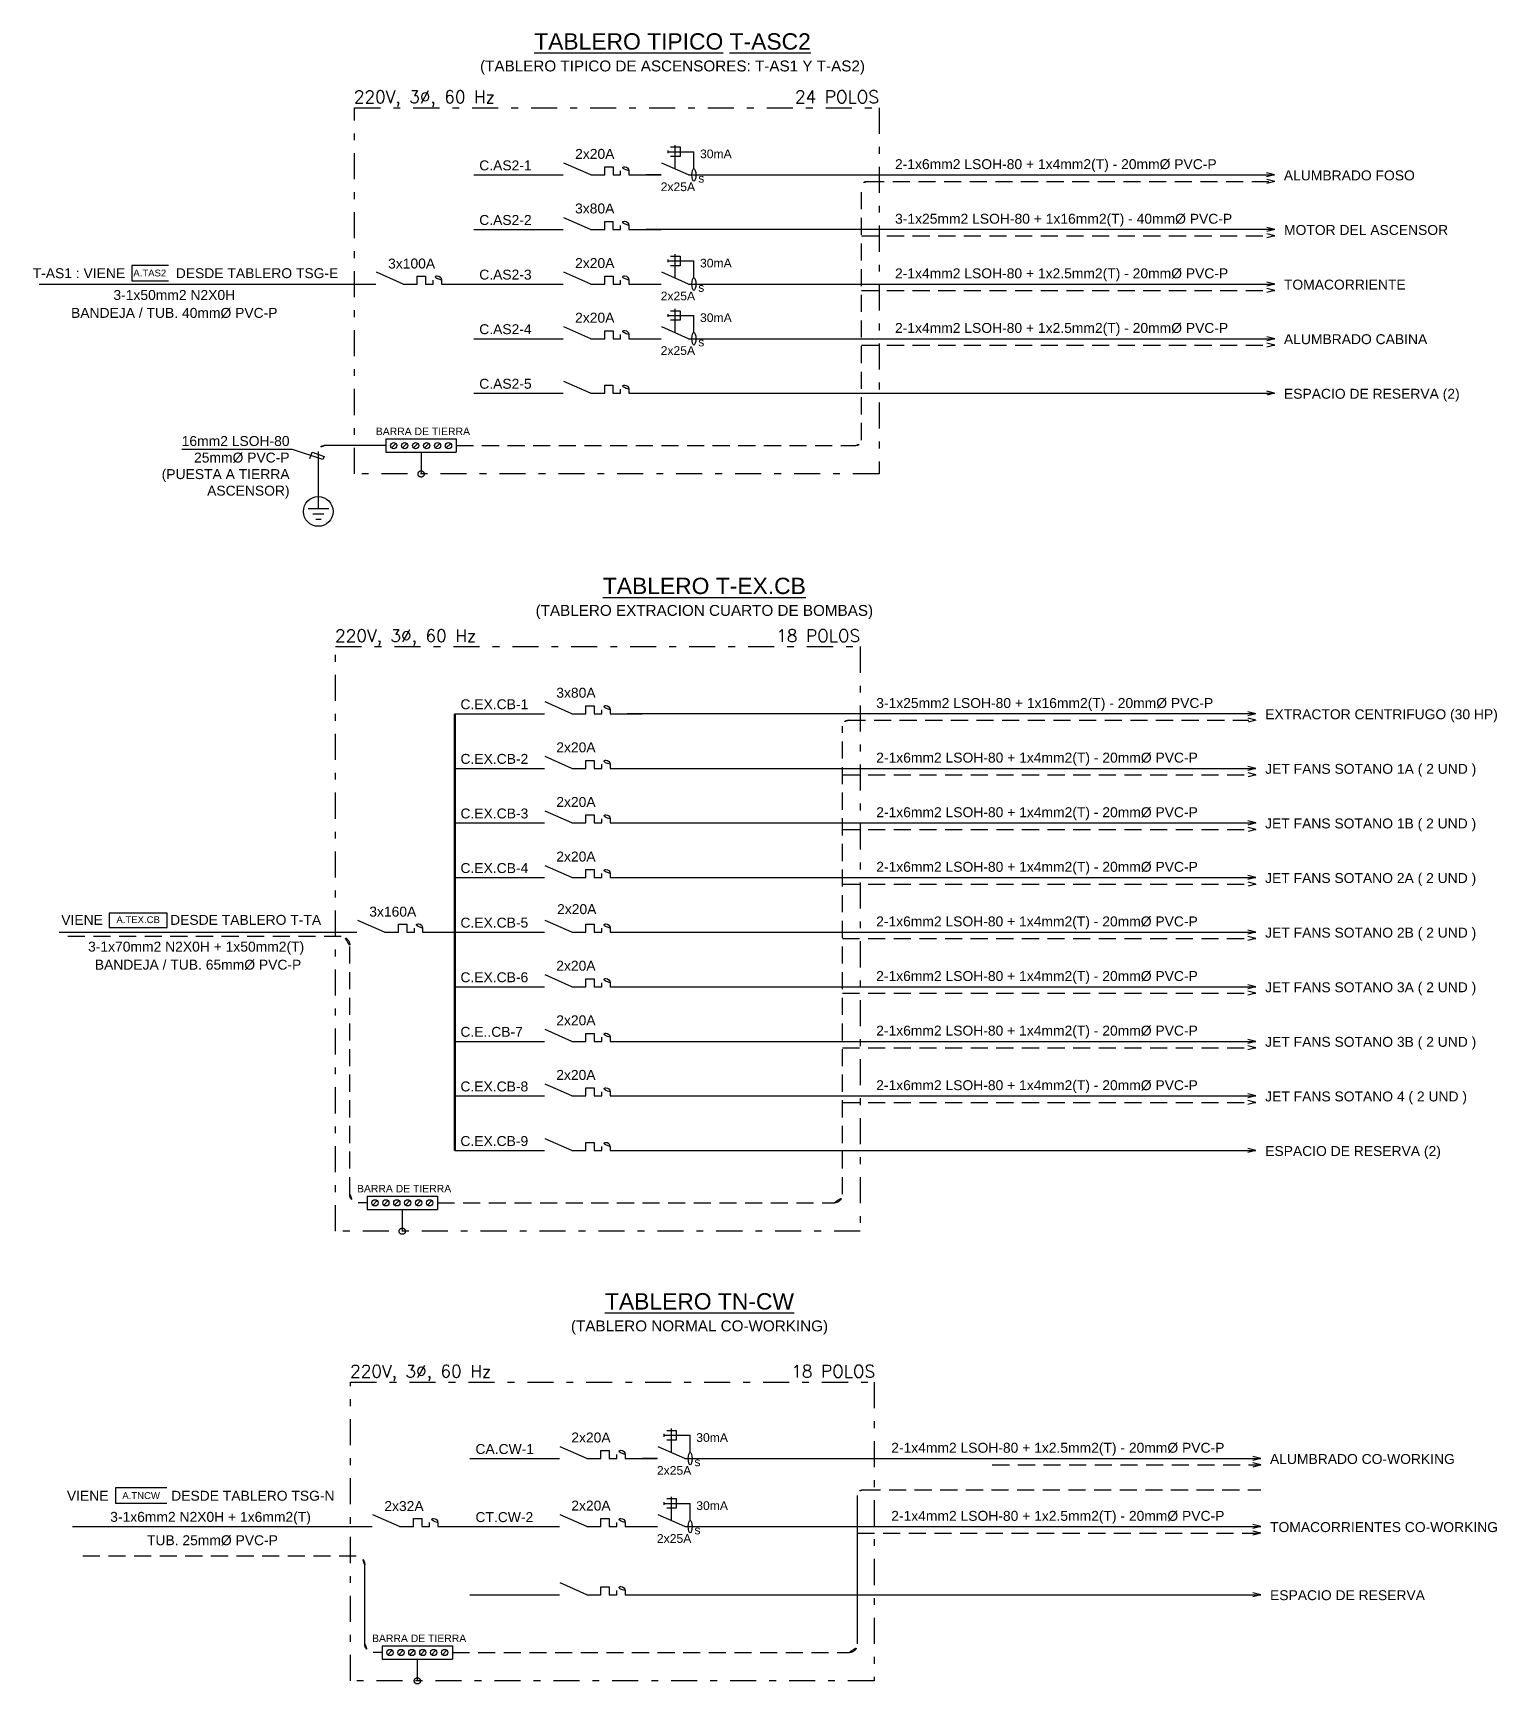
# Model space of a CAD drawing. Header units: millimetres. Extents: x 3435921466 to 3435921548, y 3277630854 to 3277630972.
# Drawn here: x 3435921520.86 to 3435921542.28, y 3277630919.5 to 3277630943.65 of the extents above; entities that cross this region are included whole.
import ezdxf
from ezdxf.enums import TextEntityAlignment as Align

# ---------------------------------------------------------------- set-up
doc = ezdxf.new("R2010")
doc.units = ezdxf.units.MM
for name, pattern in [('DASHDOT', [25.4, 12.7, -6.35, 0, -6.35]), ('HIDDEN', [0.375, 0.25, -0.125]), ('JIS_09_08', [10.75, 8, -0.55, 0.55, -0.55, 0.55, -0.55])]:
    doc.linetypes.add(name, pattern=pattern)
for name, color, linetype in [('0-T', 7, 'Continuous'), ('0-TEXTOS', 7, 'Continuous'), ('IE-Diagrama', 7, 'Continuous'), ('IE-TIERRA', 3, 'JIS_09_08'), ('TRAZOS', 7, 'Continuous'), ('X-TIT', 6, 'Continuous')]:
    doc.layers.add(name, color=color, linetype=linetype)
doc.layers.add('03', color=9, linetype='Continuous', lineweight=30)
doc.styles.add('GMI', font='romans.shx', dxfattribs={"width": 0.75})
doc.styles.add('TEXT-0.10', font='arial.ttf', dxfattribs={"height": 0.1})
doc.styles.add('TEXT-0.20', font='arial.ttf', dxfattribs={"height": 0.18})

# ---------------------------------------------------------------- blocks, each defined once
blk = doc.blocks.new('CM2')
for p, q in [((0, 0), (-0.431, 0.19)), ((0, 0), (0.227, 0)), ((0.227, 0.129), (0.36, 0.129)), ((0.227, 0.129), (0.36, 0.129)), ((0.227, 0), (0.227, 0.129)), ((0.227, 0), (0.227, 0.129)), ((0.36, 0.129), (0.36, 0)), ((0.36, 0.129), (0.36, 0)), ((0.483, 0), (0.483, 0.066)), ((0.483, 0), (0.483, 0.066)), ((0.616, 0.066), (0.616, 0)), ((0.616, 0.066), (0.616, 0)), ((0.36, 0), (0.483, 0)), ((0.36, 0), (0.483, 0)), ((0.616, 0), (1.136, 0))]:
    blk.add_line(p, q)
at = {"lineweight": 0, "const_width": 0.0175}
for points in [[(-0.375, 0.067), (-0.509, -0.067)], [(-0.375, -0.067), (-0.509, 0.067)]]:
    blk.add_lwpolyline(points, dxfattribs=at)
blk.add_arc((0.549, 0.066), 0.0664, 0, 180)
blk.add_arc((0.549, 0.066), 0.0664, 0, 180)
blk = doc.blocks.new('DIFERE')
blk.add_line((0.111, 0.351), (0.111, 0.396))
at = {"linetype": 'HIDDEN', "ltscale": 0.5}
for p in [(0.111, 0.374), (0.528, 0.102)]:
    blk.add_line(p, (0.528, 0.374), dxfattribs=at)
at = {"color": 0, "linetype": 'HIDDEN', "ltscale": 0.5}
blk.add_line((0.227, 0.095), (0.227, 0.482), dxfattribs=at)
at = {"color": 0}
for q in [(0.012, 0.19), (0.614, 0)]:
    blk.add_line((0.442, 0), q, dxfattribs=at)
blk.add_lwpolyline([(0.15, 0.451), (0.304, 0.451), (0.304, 0.297), (0.15, 0.297)], close=True)
at = {"lineweight": 0, "const_width": 0.0175}
for points in [[(0.067, 0.067), (-0.067, -0.067)], [(0.067, -0.067), (-0.067, 0.067)]]:
    blk.add_lwpolyline(points, dxfattribs=at)
blk.add_ellipse((0.528, 0), major_axis=(0, 0.102), ratio=0.305651)

msp = doc.modelspace()

# ---------------------------------------------------------------- hatches: boundary and pattern name
at = {"layer": 'IE-Diagrama', "linetype": 'DASHDOT', "ltscale": 0.5}
for points in [[(3435921526.582718, 3277630937.203372, 1), (3435921526.491944, 3277630937.203372, 1)], [(3435921526.307307, 3277630926.126473, 1), (3435921526.216532, 3277630926.126473, 1)], [(3435921526.527289, 3277630919.548872, 1), (3435921526.436514, 3277630919.548872, 1)]]:
    msp.add_hatch(color=3, dxfattribs=at).paths.add_polyline_path(points)

# ---------------------------------------------------------------- linework, layer by layer
msp.add_lwpolyline([(3435921521.974364, 3277630930.777299), (3435921521.974364, 3277630930.569541), (3435921522.822604, 3277630930.569541), (3435921522.822604, 3277630930.777299), (3435921521.974364, 3277630930.777299)])
at = {"layer": '0-TEXTOS'}
for points in [[(3435921522.839601, 3277630940.253405), (3435921522.303669, 3277630940.253405), (3435921522.303669, 3277630940.030324), (3435921522.839601, 3277630940.030324)], [(3435921522.818273, 3277630922.370386), (3435921522.065892, 3277630922.370386), (3435921522.065892, 3277630922.147305), (3435921522.818273, 3277630922.147305)]]:
    msp.add_lwpolyline(points, close=True, dxfattribs=at)
at = {"layer": '03'}
for p, q in [((3435921525.185496, 3277630936.691686), (3435921524.884012, 3277630936.691686)), ((3435921525.115362, 3277630936.613278), (3435921524.950873, 3277630936.613278)), ((3435921525.073018, 3277630936.53487), (3435921524.99649, 3277630936.53487))]:
    msp.add_line(p, q, dxfattribs=at)
msp.add_circle((3435921525.033117, 3277630936.654696), 0.217281, dxfattribs=at)
at = {"layer": 'IE-Diagrama'}
for p, q in [((3435921539.02365, 3277630941.577503), (3435921538.906874, 3277630941.607116)), ((3435921527.306231, 3277630941.577503), (3435921528.616087, 3277630941.577503)), ((3435921530.048693, 3277630941.577503), (3435921529.829103, 3277630941.577503)), ((3435921530.450243, 3277630941.577503), (3435921539.02365, 3277630941.577503)), ((3435921539.02365, 3277630941.577503), (3435921538.906874, 3277630941.547891)), ((3435921527.306911, 3277630940.778905), (3435921528.616435, 3277630940.778905)), ((3435921539.02365, 3277630940.778905), (3435921529.828604, 3277630940.778905)), ((3435921539.024164, 3277630940.778905), (3435921538.907387, 3277630940.749292)), ((3435921539.02433, 3277630940.778905), (3435921538.907553, 3277630940.808517)), ((3435921520.948788, 3277630939.980306), (3435921525.874305, 3277630939.980306)), ((3435921527.306911, 3277630939.980306), (3435921528.616435, 3277630939.980306)), ((3435921530.450243, 3277630939.980306), (3435921539.02365, 3277630939.980306)), ((3435921539.024164, 3277630939.980306), (3435921538.907387, 3277630939.950694)), ((3435921539.02433, 3277630939.980306), (3435921538.907553, 3277630940.009918)), ((3435921527.306911, 3277630939.181707), (3435921528.616435, 3277630939.181707)), ((3435921530.450243, 3277630939.181707), (3435921539.02365, 3277630939.181707)), ((3435921539.024164, 3277630939.181707), (3435921538.907387, 3277630939.152095)), ((3435921539.02433, 3277630939.181707), (3435921538.907553, 3277630939.211319)), ((3435921527.306398, 3277630938.383081), (3435921528.615922, 3277630938.383081)), ((3435921530.048527, 3277630938.383081), (3435921539.023817, 3277630938.383081)), ((3435921539.023817, 3277630938.383081), (3435921538.90704, 3277630938.412694)), ((3435921539.023817, 3277630938.383081), (3435921538.90704, 3277630938.353469)), ((3435921524.657703, 3277630937.559769), (3435921523.038769, 3277630937.559769)), ((3435921527.031332, 3277630933.695053), (3435921528.341188, 3277630933.695053)), ((3435921538.748751, 3277630933.695053), (3435921529.554204, 3277630933.695053)), ((3435921538.74925, 3277630933.695053), (3435921538.632474, 3277630933.724665)), ((3435921538.74925, 3277630933.695053), (3435921538.632474, 3277630933.66544)), ((3435921538.749929, 3277630932.896454), (3435921538.633153, 3277630932.926066)), ((3435921527.032012, 3277630932.896454), (3435921528.341536, 3277630932.896454)), ((3435921529.617942, 3277630932.896454), (3435921538.748751, 3277630932.896454)), ((3435921538.749763, 3277630932.896454), (3435921538.632987, 3277630932.866842)), ((3435921527.032012, 3277630932.097855), (3435921528.341536, 3277630932.097855)), ((3435921529.617942, 3277630932.097855), (3435921538.748751, 3277630932.097855)), ((3435921538.749763, 3277630932.097855), (3435921538.632987, 3277630932.068243)), ((3435921538.749929, 3277630932.097855), (3435921538.633153, 3277630932.127467)), ((3435921527.032012, 3277630931.299256), (3435921528.341536, 3277630931.299256)), ((3435921529.617942, 3277630931.299256), (3435921538.748751, 3277630931.299256)), ((3435921538.749763, 3277630931.299256), (3435921538.632987, 3277630931.269644)), ((3435921538.749929, 3277630931.299256), (3435921538.633153, 3277630931.328868)), ((3435921521.244524, 3277630930.500631), (3435921525.598894, 3277630930.500631)), ((3435921527.031499, 3277630930.500631), (3435921528.341023, 3277630930.500631)), ((3435921529.773628, 3277630930.500631), (3435921538.748918, 3277630930.500631)), ((3435921538.749416, 3277630930.500631), (3435921538.63264, 3277630930.530243)), ((3435921538.749416, 3277630930.500631), (3435921538.63264, 3277630930.471018)), ((3435921527.031499, 3277630929.702032), (3435921528.341023, 3277630929.702032)), ((3435921529.617429, 3277630929.702032), (3435921538.748239, 3277630929.702032)), ((3435921538.74925, 3277630929.702032), (3435921538.632474, 3277630929.67242)), ((3435921538.749416, 3277630929.702032), (3435921538.63264, 3277630929.731644)), ((3435921527.031499, 3277630928.903407), (3435921528.341023, 3277630928.903407)), ((3435921529.617429, 3277630928.903407), (3435921538.748239, 3277630928.903407)), ((3435921538.74925, 3277630928.903407), (3435921538.632474, 3277630928.873794)), ((3435921538.749416, 3277630928.903407), (3435921538.63264, 3277630928.933018)), ((3435921527.031499, 3277630928.104807), (3435921528.341023, 3277630928.104807)), ((3435921529.617429, 3277630928.104807), (3435921538.748239, 3277630928.104807)), ((3435921538.74925, 3277630928.104807), (3435921538.632474, 3277630928.075195)), ((3435921538.749416, 3277630928.104807), (3435921538.63264, 3277630928.13442)), ((3435921527.030986, 3277630927.306181), (3435921528.340511, 3277630927.306181)), ((3435921529.773116, 3277630927.306181), (3435921538.748405, 3277630927.306181)), ((3435921538.748904, 3277630927.306181), (3435921538.632128, 3277630927.335794)), ((3435921538.748904, 3277630927.306181), (3435921538.632128, 3277630927.27657)), ((3435921527.250801, 3277630922.801202), (3435921528.560658, 3277630922.801202)), ((3435921529.993262, 3277630922.801202), (3435921529.773674, 3277630922.801202)), ((3435921530.550847, 3277630922.801202), (3435921538.819381, 3277630922.801202)), ((3435921538.819382, 3277630922.801202), (3435921538.702605, 3277630922.830814)), ((3435921538.819382, 3277630922.801202), (3435921538.702605, 3277630922.77159)), ((3435921521.436472, 3277630921.805211), (3435921525.819555, 3277630921.805211)), ((3435921527.25148, 3277630921.805211), (3435921528.561005, 3277630921.805211)), ((3435921530.551194, 3277630921.805211), (3435921538.819893, 3277630921.805211)), ((3435921538.819895, 3277630921.805211), (3435921538.703118, 3277630921.775598)), ((3435921538.820061, 3277630921.805211), (3435921538.703284, 3277630921.834823)), ((3435921538.820061, 3277630920.809218), (3435921538.703284, 3277630920.838831)), ((3435921527.25148, 3277630920.809218), (3435921528.561005, 3277630920.809218)), ((3435921529.99361, 3277630920.809218), (3435921538.820063, 3277630920.809218)), ((3435921538.820061, 3277630920.809218), (3435921538.703284, 3277630920.779606))]:
    msp.add_line(p, q, dxfattribs=at)
at = {"layer": 'IE-Diagrama', "color": 13}
for p, q in [((3435921526.022269, 3277630937.715913), (3435921526.022269, 3277630937.520868)), ((3435921526.022269, 3277630937.715913), (3435921527.052392, 3277630937.715913)), ((3435921526.022269, 3277630937.520868), (3435921527.052392, 3277630937.520868)), ((3435921526.169104, 3277630937.650484), (3435921526.104916, 3277630937.586297)), ((3435921526.329232, 3277630937.650484), (3435921526.265045, 3277630937.586297)), ((3435921526.489361, 3277630937.650484), (3435921526.425173, 3277630937.586297)), ((3435921526.649489, 3277630937.650484), (3435921526.585301, 3277630937.586297)), ((3435921526.809618, 3277630937.650484), (3435921526.74543, 3277630937.586297)), ((3435921526.969746, 3277630937.650484), (3435921526.905558, 3277630937.586297)), ((3435921527.052392, 3277630937.715913), (3435921527.052392, 3277630937.520868)), ((3435921525.746858, 3277630926.639014), (3435921525.746858, 3277630926.443968)), ((3435921525.746858, 3277630926.639014), (3435921526.776981, 3277630926.639014)), ((3435921526.776981, 3277630926.639014), (3435921526.776981, 3277630926.443968)), ((3435921525.746858, 3277630926.443968), (3435921526.776981, 3277630926.443968)), ((3435921525.893692, 3277630926.573585), (3435921525.829504, 3277630926.509397)), ((3435921526.053821, 3277630926.573585), (3435921525.989633, 3277630926.509397)), ((3435921526.213949, 3277630926.573585), (3435921526.149761, 3277630926.509397)), ((3435921526.374078, 3277630926.573585), (3435921526.30989, 3277630926.509397)), ((3435921526.534206, 3277630926.573585), (3435921526.470018, 3277630926.509397)), ((3435921526.694334, 3277630926.573585), (3435921526.630147, 3277630926.509397)), ((3435921525.96684, 3277630920.061413), (3435921525.96684, 3277630919.866368)), ((3435921525.96684, 3277630920.061413), (3435921526.996964, 3277630920.061413)), ((3435921525.96684, 3277630919.866368), (3435921526.996964, 3277630919.866368)), ((3435921526.113674, 3277630919.995984), (3435921526.049486, 3277630919.931797)), ((3435921526.273803, 3277630919.995984), (3435921526.209615, 3277630919.931797)), ((3435921526.433931, 3277630919.995984), (3435921526.369743, 3277630919.931797)), ((3435921526.594059, 3277630919.995984), (3435921526.529872, 3277630919.931797)), ((3435921526.754188, 3277630919.995984), (3435921526.69, 3277630919.931797)), ((3435921526.914316, 3277630919.995984), (3435921526.850128, 3277630919.931797)), ((3435921526.996964, 3277630920.061413), (3435921526.996964, 3277630919.866368))]:
    msp.add_line(p, q, dxfattribs=at)
at = {"layer": 'IE-Diagrama', "color": 1, "linetype": 'Continuous', "const_width": 0.034165}
for points in [[(3435921527.306231, 3277630941.577503), (3435921527.306398, 3277630938.383081)], [(3435921527.031332, 3277630933.695053), (3435921527.030986, 3277630927.306181)], [(3435921527.250801, 3277630922.801202), (3435921527.250801, 3277630920.809218)]]:
    msp.add_lwpolyline(points, dxfattribs=at)
at = {"layer": 'IE-Diagrama'}
msp.add_lwpolyline([(3435921524.910859, 3277630937.429873), (3435921524.945162, 3277630937.521996), (3435921525.118284, 3277630937.458624), (3435921525.101381, 3277630937.41323), (3435921524.657703, 3277630937.559769)], dxfattribs=at)
at = {"layer": 'IE-Diagrama', "color": 13}
for centre in [(3435921526.13701, 3277630937.618391), (3435921526.297139, 3277630937.618391), (3435921526.457267, 3277630937.618391), (3435921526.617395, 3277630937.618391), (3435921526.777524, 3277630937.618391), (3435921526.937652, 3277630937.618391), (3435921525.861598, 3277630926.541491), (3435921526.021727, 3277630926.541491), (3435921526.181855, 3277630926.541491), (3435921526.341984, 3277630926.541491), (3435921526.502112, 3277630926.541491), (3435921526.66224, 3277630926.541491), (3435921526.08158, 3277630919.963891), (3435921526.241709, 3277630919.963891), (3435921526.401837, 3277630919.963891), (3435921526.561965, 3277630919.963891), (3435921526.722094, 3277630919.963891), (3435921526.882222, 3277630919.963891)]:
    msp.add_circle(centre, 0.045388, dxfattribs=at)
at = {"layer": 'IE-Diagrama', "color": 3, "linetype": 'DASHDOT', "ltscale": 0.5}
for centre in [(3435921526.537331, 3277630937.203372), (3435921526.261919, 3277630926.126473), (3435921526.481901, 3277630919.548872)]:
    msp.add_circle(centre, 0.045388, dxfattribs=at)
at = {"layer": 'IE-TIERRA', "color": 13, "linetype": 'HIDDEN'}
for p, q in [((3435921539.025238, 3277630941.483119), (3435921538.908462, 3277630941.512731)), ((3435921539.025238, 3277630941.483119), (3435921538.908462, 3277630941.453506)), ((3435921539.02526, 3277630940.68452), (3435921538.908484, 3277630940.714132)), ((3435921539.02526, 3277630940.68452), (3435921538.908484, 3277630940.654908)), ((3435921539.02526, 3277630939.885921), (3435921538.908484, 3277630939.915534)), ((3435921539.02526, 3277630939.885921), (3435921538.908484, 3277630939.856309)), ((3435921539.02526, 3277630939.087322), (3435921538.908484, 3277630939.116935)), ((3435921539.02526, 3277630939.087322), (3435921538.908484, 3277630939.05771)), ((3435921525.034754, 3277630936.691686), (3435921525.034754, 3277630937.530089)), ((3435921526.537331, 3277630937.520868), (3435921526.537331, 3277630937.203372)), ((3435921538.750838, 3277630933.600668), (3435921538.634062, 3277630933.63028)), ((3435921538.750838, 3277630933.600668), (3435921538.634062, 3277630933.571056)), ((3435921538.75086, 3277630932.802069), (3435921538.634084, 3277630932.831682)), ((3435921538.75086, 3277630932.802069), (3435921538.634084, 3277630932.772457)), ((3435921538.75086, 3277630932.00347), (3435921538.634084, 3277630932.033082)), ((3435921538.75086, 3277630932.00347), (3435921538.634084, 3277630931.973858)), ((3435921538.75086, 3277630931.204872), (3435921538.634084, 3277630931.234484)), ((3435921538.75086, 3277630931.204872), (3435921538.634084, 3277630931.175259)), ((3435921525.368525, 3277630930.435377), (3435921521.261981, 3277630930.435377)), ((3435921525.493515, 3277630926.666491), (3435921525.493525, 3277630930.310688)), ((3435921538.749848, 3277630930.406246), (3435921538.633072, 3277630930.435858)), ((3435921538.749848, 3277630930.406246), (3435921538.633072, 3277630930.376634)), ((3435921538.750347, 3277630929.607647), (3435921538.633571, 3277630929.63726)), ((3435921538.750347, 3277630929.607647), (3435921538.633571, 3277630929.578035)), ((3435921538.750347, 3277630928.809021), (3435921538.633571, 3277630928.838634)), ((3435921538.750347, 3277630928.809021), (3435921538.633571, 3277630928.779409)), ((3435921538.750347, 3277630928.010423), (3435921538.633571, 3277630928.040035)), ((3435921538.750347, 3277630928.010423), (3435921538.633571, 3277630927.980811)), ((3435921525.746858, 3277630926.541491), (3435921525.618515, 3277630926.541491)), ((3435921526.261919, 3277630926.443968), (3435921526.261919, 3277630926.126473)), ((3435921538.82097, 3277630922.706818), (3435921538.704193, 3277630922.73643)), ((3435921538.82097, 3277630922.706818), (3435921538.704193, 3277630922.677206)), ((3435921538.820991, 3277630921.710826), (3435921538.704215, 3277630921.740438)), ((3435921538.820991, 3277630921.710826), (3435921538.704215, 3277630921.681214)), ((3435921526.481901, 3277630919.866368), (3435921526.481901, 3277630919.548872))]:
    msp.add_line(p, q, dxfattribs=at)
for points in [[(3435921527.052392, 3277630937.618391), (3435921532.896997, 3277630937.618391, 0.414213562), (3435921532.977664, 3277630937.699057), (3435921532.977359, 3277630941.397707, -0.414213562), (3435921533.062771, 3277630941.483119), (3435921539.025238, 3277630941.483119)], [(3435921526.022254, 3277630937.618391), (3435921525.123055, 3277630937.618391, 0.414213562), (3435921525.034754, 3277630937.530089)], [(3435921526.776981, 3277630926.541491), (3435921532.578023, 3277630926.541491, 0.414237653), (3435921532.703023, 3277630926.666501), (3435921532.70246, 3277630933.515256, -0.414213562), (3435921532.787872, 3277630933.600668), (3435921538.645133, 3277630933.600668)], [(3435921532.922384, 3277630920.088902), (3435921532.921931, 3277630922.26026, -0.414213562), (3435921533.007343, 3277630922.345672), (3435921538.820971, 3277630922.345672)], [(3435921525.712988, 3277630920.088891), (3435921525.712996, 3277630921.247909, 0.414214324), (3435921525.587996, 3277630921.37291), (3435921521.476507, 3277630921.37291)], [(3435921525.96684, 3277630919.963891), (3435921525.837988, 3277630919.963891, -0.414214324), (3435921525.712988, 3277630920.088891), (3435921525.712988, 3277630920.336472)]]:
    msp.add_lwpolyline(points, format="xyb", dxfattribs=at)
for points in [[(3435921532.977541, 3277630940.68452), (3435921539.025759, 3277630940.68452)], [(3435921532.977541, 3277630939.885921), (3435921539.025759, 3277630939.885921)], [(3435921532.977541, 3277630939.087322), (3435921539.025759, 3277630939.087322)], [(3435921532.702642, 3277630932.802069), (3435921538.75086, 3277630932.802069)], [(3435921532.702642, 3277630932.00347), (3435921538.75086, 3277630932.00347)], [(3435921532.702642, 3277630931.204872), (3435921538.75086, 3277630931.204872)], [(3435921532.701631, 3277630930.406246), (3435921538.749848, 3277630930.406246)], [(3435921532.70213, 3277630929.607647), (3435921538.750347, 3277630929.607647)], [(3435921532.70213, 3277630928.809021), (3435921538.750347, 3277630928.809021)], [(3435921532.70213, 3277630928.010423), (3435921538.750347, 3277630928.010423)], [(3435921534.893271, 3277630922.706818), (3435921538.820969, 3277630922.706818)], [(3435921532.922111, 3277630921.710826), (3435921538.82099, 3277630921.710826)], [(3435921526.996964, 3277630919.963891), (3435921532.797384, 3277630919.963891)]]:
    msp.add_lwpolyline(points, dxfattribs=at)
for centre, start, end in [((3435921525.368525, 3277630930.310377), 359.9997814, 90), ((3435921525.618515, 3277630926.666491), 180, 270), ((3435921532.797384, 3277630920.088891), 270, 0.0052456)]:
    msp.add_arc(centre, 0.125, start, end, dxfattribs=at)
at = {"layer": 'TRAZOS', "color": 3, "linetype": 'DASHDOT', "ltscale": 0.03}
for points in [[(3435921525.561092, 3277630942.559474), (3435921533.235984, 3277630942.559474), (3435921533.236152, 3277630937.203372), (3435921525.561259, 3277630937.203372)], [(3435921525.286193, 3277630934.677023), (3435921532.961085, 3277630934.677023), (3435921532.961085, 3277630926.126473), (3435921525.286193, 3277630926.126473)], [(3435921525.505662, 3277630923.918019), (3435921533.163016, 3277630923.918019), (3435921533.163016, 3277630919.548872), (3435921525.505662, 3277630919.548872)]]:
    msp.add_lwpolyline(points, close=True, dxfattribs=at)

# ---------------------------------------------------------------- block references
at = {"layer": 'IE-Diagrama', "xscale": 0.9074997746260723, "yscale": 0.9074997746260723, "zscale": 0.9074997746260723}
for name, p in [('DIFERE', (3435921530.048875, 3277630941.577503)), ('CM2', (3435921529.01781, 3277630941.577503)), ('CM2', (3435921529.016964, 3277630940.778905)), ('DIFERE', (3435921530.048875, 3277630939.980306)), ('CM2', (3435921526.275681, 3277630939.980306)), ('CM2', (3435921529.01781, 3277630939.980306)), ('DIFERE', (3435921530.048875, 3277630939.181707)), ('CM2', (3435921529.01781, 3277630939.181707)), ('CM2', (3435921529.017298, 3277630938.383081)), ('CM2', (3435921528.742564, 3277630933.695053)), ('CM2', (3435921528.742911, 3277630932.896454)), ('CM2', (3435921528.742911, 3277630932.097855)), ('CM2', (3435921528.742911, 3277630931.299256)), ('CM2', (3435921526.000269, 3277630930.500631)), ('CM2', (3435921528.742399, 3277630930.500631)), ('CM2', (3435921528.742399, 3277630929.702032)), ('CM2', (3435921528.742399, 3277630928.903407)), ('CM2', (3435921528.742399, 3277630928.104807)), ('CM2', (3435921528.741886, 3277630927.306181)), ('DIFERE', (3435921529.993445, 3277630922.801202)), ('CM2', (3435921528.962033, 3277630922.801202)), ('DIFERE', (3435921529.993792, 3277630921.805211)), ('CM2', (3435921526.22093, 3277630921.805211)), ('CM2', (3435921528.96238, 3277630921.805211)), ('CM2', (3435921528.96238, 3277630920.809218))]:
    msp.add_blockref(name, p, dxfattribs=at)

# ---------------------------------------------------------------- texts
at = {"layer": '0-T', "style": 'TEXT-0.10'}
msp.add_text('T-AS1 : VIENE', height=0.14520165, dxfattribs=at).set_placement((3435921522.207663, 3277630940.067137), align=Align.RIGHT)
for s, height, p in [('DESDE TABLERO TSG-E', 0.14520165, (3435921522.948287, 3277630940.06735)), ('VIENE ', 0.1452016, (3435921521.273215, 3277630930.607711)), ('DESDE TABLERO T-TA', 0.14520165, (3435921522.865626, 3277630930.607711)), ('VIENE ', 0.1452016, (3435921521.355815, 3277630922.184332)), ('DESDE TABLERO TSG-N', 0.14520165, (3435921522.881272, 3277630922.184332))]:
    msp.add_text(s, height=height, dxfattribs=at).set_placement(p)
at = {"layer": '0-TEXTOS', "char_height": 0.1, "width": 0.49413607, "attachment_point": 5, "style": 'TEXT-0.10'}
for s, insert in [('A.TAS2', (3435921522.568211, 3277630940.141864)), ('A.TEX.CB', (3435921522.397918, 3277630930.682225)), ('A.TNCW', (3435921522.441277, 3277630922.258845))]:
    msp.add_mtext(s, dxfattribs=dict(at, insert=insert))
at = {"layer": 'IE-Diagrama', "lineweight": 0, "style": 'TEXT-0.10'}
for s, height, p in [('2x20A', 0.1452016, (3435921528.790055, 3277630941.812566)), ('C.AS2-1 ', 0.1452016, (3435921527.387732, 3277630941.644031)), ('2-1x6mm2 LSOH-80 + 1x4mm2(T) - 20mm%%C PVC-P', 0.14519996, (3435921533.469832, 3277630941.662257)), ('ALUMBRADO FOSO', 0.14520165, (3435921539.1587, 3277630941.497883)), ('3x80A', 0.1452016, (3435921528.789208, 3277630941.013967)), ('C.AS2-2 ', 0.1452016, (3435921527.387732, 3277630940.845432)), ('3-1x25mm2 LSOH-80 + 1x16mm2(T) - 40mm%%C PVC-P', 0.14519996, (3435921533.47101, 3277630940.863659)), ('MOTOR DEL ASCENSOR', 0.14520165, (3435921539.161056, 3277630940.699285)), ('3x100A', 0.1452016, (3435921526.054147, 3277630940.208478)), ('C.AS2-3', 0.1452016, (3435921527.387732, 3277630940.046833)), ('2x20A', 0.1452016, (3435921528.790055, 3277630940.215368)), ('2-1x4mm2 LSOH-80 + 1x2.5mm2(T) - 20mm%%C PVC-P', 0.14519996, (3435921533.469832, 3277630940.06506)), ('TOMACORRIENTE', 0.14520165, (3435921539.159878, 3277630939.900686)), ('2x20A', 0.1452016, (3435921528.790055, 3277630939.416769)), ('2-1x4mm2 LSOH-80 + 1x2.5mm2(T) - 20mm%%C PVC-P', 0.14519996, (3435921533.469832, 3277630939.266461)), ('C.AS2-4', 0.1452016, (3435921527.387732, 3277630939.248235)), ('ALUMBRADO CABINA', 0.14520165, (3435921539.159878, 3277630939.102087)), ('C.AS2-5', 0.1452016, (3435921527.387732, 3277630938.449609)), ('ESPACIO DE RESERVA (2)', 0.14520165, (3435921539.160537, 3277630938.303463)), ('C.EX.CB-1 ', 0.1452016, (3435921527.112833, 3277630933.76158)), ('3x80A', 0.1452016, (3435921528.514809, 3277630933.930114)), ('3-1x25mm2 LSOH-80 + 1x16mm2(T) - 20mm%%C PVC-P', 0.14519996, (3435921533.194933, 3277630933.779807)), ('EXTRACTOR CENTRIFUGO (30 HP)', 0.14520165, (3435921538.885478, 3277630933.615432)), ('2x20A', 0.1452016, (3435921528.514809, 3277630933.131516)), ('C.EX.CB-2 ', 0.1452016, (3435921527.11318, 3277630932.962981)), ('2-1x6mm2 LSOH-80 + 1x4mm2(T) - 20mm%%C PVC-P', 0.14519996, (3435921533.194933, 3277630932.981207)), ('JET FANS SOTANO 1A ( 2 UND )', 0.14520165, (3435921538.885478, 3277630932.816834)), ('2x20A', 0.1452016, (3435921528.514809, 3277630932.332917)), ('C.EX.CB-3 ', 0.1452016, (3435921527.11318, 3277630932.164382)), ('2-1x6mm2 LSOH-80 + 1x4mm2(T) - 20mm%%C PVC-P', 0.14519996, (3435921533.194933, 3277630932.182609)), ('JET FANS SOTANO 1B ( 2 UND )', 0.14520165, (3435921538.884299, 3277630932.018235)), ('C.EX.CB-4 ', 0.1452016, (3435921527.11318, 3277630931.365783)), ('2x20A', 0.1452016, (3435921528.514809, 3277630931.534318)), ('2-1x6mm2 LSOH-80 + 1x4mm2(T) - 20mm%%C PVC-P', 0.14519996, (3435921533.194933, 3277630931.38401)), ('JET FANS SOTANO 2A ( 2 UND )', 0.14520165, (3435921538.884299, 3277630931.219636)), ('3x160A', 0.1452016, (3435921525.778736, 3277630930.728803)), ('2x20A', 0.1452016, (3435921528.526427, 3277630930.765147)), ('2-1x6mm2 LSOH-80 + 1x4mm2(T) - 20mm%%C PVC-P', 0.14519996, (3435921533.193921, 3277630930.585385)), ('C.EX.CB-5 ', 0.1452016, (3435921527.112668, 3277630930.567158)), ('JET FANS SOTANO 2B ( 2 UND )', 0.14520165, (3435921538.885478, 3277630930.42101)), ('2x20A', 0.1452016, (3435921528.514296, 3277630929.937094)), ('C.EX.CB-6 ', 0.1452016, (3435921527.112668, 3277630929.768559)), ('2-1x6mm2 LSOH-80 + 1x4mm2(T) - 20mm%%C PVC-P', 0.14519996, (3435921533.19442, 3277630929.786786)), ('JET FANS SOTANO 3A ( 2 UND )', 0.14520165, (3435921538.885478, 3277630929.622412)), ('2x20A', 0.1452016, (3435921528.514296, 3277630929.138468)), ('C.E..CB-7 ', 0.1452016, (3435921527.112668, 3277630928.969934)), ('2-1x6mm2 LSOH-80 + 1x4mm2(T) - 20mm%%C PVC-P', 0.14519996, (3435921533.19442, 3277630928.988161)), ('JET FANS SOTANO 3B ( 2 UND )', 0.14520165, (3435921538.885478, 3277630928.823786)), ('C.EX.CB-8 ', 0.1452016, (3435921527.112668, 3277630928.171335)), ('2x20A', 0.1452016, (3435921528.514296, 3277630928.33987)), ('2-1x6mm2 LSOH-80 + 1x4mm2(T) - 20mm%%C PVC-P', 0.14519996, (3435921533.19442, 3277630928.189561)), ('JET FANS SOTANO 4 ( 2 UND )', 0.14520165, (3435921538.885478, 3277630928.025187)), ('C.EX.CB-9 ', 0.1452016, (3435921527.112155, 3277630927.372709)), ('ESPACIO DE RESERVA (2)', 0.14520165, (3435921538.885624, 3277630927.226563)), ('CA.CW-1 ', 0.1452016, (3435921527.332302, 3277630922.86773)), ('2x20A', 0.1452016, (3435921528.734277, 3277630923.036264)), ('2-1x4mm2 LSOH-80 + 1x2.5mm2(T) - 20mm%%C PVC-P', 0.14519996, (3435921533.414402, 3277630922.885956)), ('ALUMBRADO CO-WORKING', 0.14520165, (3435921538.955609, 3277630922.721582)), ('2x32A', 0.1452016, (3435921525.999397, 3277630922.033383)), ('2x20A', 0.1452016, (3435921528.734277, 3277630922.040273)), ('2-1x4mm2 LSOH-80 + 1x2.5mm2(T) - 20mm%%C PVC-P', 0.14519996, (3435921533.414402, 3277630921.889965)), ('CT.CW-2 ', 0.1452016, (3435921527.332302, 3277630921.871738)), ('TOMACORRIENTES CO-WORKING', 0.14520165, (3435921538.956288, 3277630921.72559)), ('ESPACIO DE RESERVA ', 0.14520165, (3435921538.956781, 3277630920.7296))]:
    msp.add_text(s, height=height, dxfattribs=at).set_placement(p)
at = {"layer": 'IE-Diagrama', "style": 'TEXT-0.10'}
for s, height, p in [('30mA', 0.12705, (3435921530.617599, 3277630941.821289)), ('2x25A', 0.12705, (3435921530.041975, 3277630941.340401)), ('s', 0.12705, (3435921530.591215, 3277630941.46505)), ('30mA', 0.12705, (3435921530.617599, 3277630940.224092)), ('s', 0.12705, (3435921530.591215, 3277630939.867852)), ('2x25A', 0.12705, (3435921530.041975, 3277630939.743204)), ('30mA', 0.12705, (3435921530.617599, 3277630939.425493)), ('2x25A', 0.12705, (3435921530.041975, 3277630938.944605)), ('s', 0.12705, (3435921530.591215, 3277630939.069253)), ('BARRA DE TIERRA', 0.10889997, (3435921525.874847, 3277630937.771838)), ('BARRA DE TIERRA', 0.10889997, (3435921525.599436, 3277630926.694939)), ('30mA', 0.12705, (3435921530.56217, 3277630923.044988)), ('s', 0.12705, (3435921530.535784, 3277630922.688748)), ('2x25A', 0.12705, (3435921529.986544, 3277630922.5641)), ('30mA', 0.12705, (3435921530.562517, 3277630922.048996)), ('s', 0.12705, (3435921530.536131, 3277630921.692757)), ('2x25A', 0.12705, (3435921529.986892, 3277630921.568108)), ('BARRA DE TIERRA', 0.10889997, (3435921525.819417, 3277630920.117339))]:
    msp.add_text(s, height=height, dxfattribs=at).set_placement(p)
for s, p in [('3-1x50mm2 N2X0H', (3435921522.926239, 3277630939.748349)), ('3-1x70mm2 N2X0H + 1x50mm2(T) ', (3435921523.274213, 3277630930.216537)), ('3-1x6mm2 N2X0H + 1x6mm2(T) ', (3435921523.484758, 3277630921.875321))]:
    msp.add_text(s, height=0.14520165, dxfattribs=at).set_placement(p, align=Align.CENTER)
at = {"layer": 'IE-Diagrama'}
for s, insert, char_height, width, attachment_point, style in [('{\\fArial|b0|i0|c204|p34;\\L\\C0;TABLERO T\\fArial|b0|i0|c0|p34;IPICO T-ASC2\\P\\fArial|b0|i0|c204|p34;\\H0.6667x;\\l\\C10;(\\fArial|b0|i0|c0|p34;TABLERO TIPICO DE ASCENSORES: T-AS1 Y T-AS2)}', (3435921530.215063, 3277630943.649467), 0.239152882, 10.87802596, 2, 'TEXT-0.20'), ('BANDEJA / TUB. 40mm%%C PVC-P', (3435921522.926239, 3277630939.631684), 0.14520165, 3.56598336, 2, 'TEXT-0.10'), ('16{\\fArial|b0|i0|c238|p34;mm2 }LSOH-80 {\\fArial|b0|i0|c238|p34;25mmØ PVC-P}\\P(PUESTA A TIERRA\\PASCENSOR)', (3435921524.612923, 3277630937.757504), 0.14519996, 1.96648529, 3, 'TEXT-0.10'), ('{\\fArial|b0|i0|c204|p34;\\L\\C0;TABLERO \\fArial|b0|i0|c0|p34;T-EX.CB\\P\\fArial|b0|i0|c204|p34;\\H0.6667x;\\l\\C10;(\\fArial|b0|i0|c0|p34;TABLERO EXTRACION CUARTO DE BOMBAS)}', (3435921530.680755, 3277630935.685375), 0.23915288, 10.87802596, 2, 'TEXT-0.20'), ('BANDEJA / TUB. 65mmØ PVC-P', (3435921523.274213, 3277630930.097638), 0.14520165, 3.56598336, 2, 'TEXT-0.10'), ('{\\fArial|b0|i0|c204|p34;\\L\\C0;TABLERO \\fArial|b0|i0|c0|p34;TN-CW\\P\\fArial|b0|i0|c204|p34;\\H0.6667x;\\l\\C10;(\\fArial|b0|i0|c0|p34;TABLERO NORMAL CO-WORKING)}', (3435921530.609746, 3277630925.219639), 0.23915288, 10.87802596, 2, 'TEXT-0.20'), ('TUB.^I25mmØ PVC-P', (3435921523.484758, 3277630921.678689), 0.14520165, 3.56598336, 2, 'TEXT-0.10')]:
    msp.add_mtext(s, dxfattribs=dict(at, insert=insert, char_height=char_height, width=width, attachment_point=attachment_point, style=style))
at = {"layer": 'X-TIT', "color": 2, "style": 'GMI'}
for p in [(3435921525.553377, 3277630942.628896), (3435921525.278478, 3277630934.746445), (3435921525.497947, 3277630923.98744)]:
    msp.add_text('220V, 3Ø, 60 Hz', height=0.1815, dxfattribs=at).set_placement(p)
for s, p in [('24 POLOS', (3435921533.235771, 3277630942.628896)), ('18 POLOS', (3435921532.960872, 3277630934.746445)), ('18 POLOS', (3435921533.180341, 3277630923.98744))]:
    msp.add_text(s, height=0.1815, dxfattribs=at).set_placement(p, align=Align.RIGHT)

doc.saveas('drawing.dxf')
